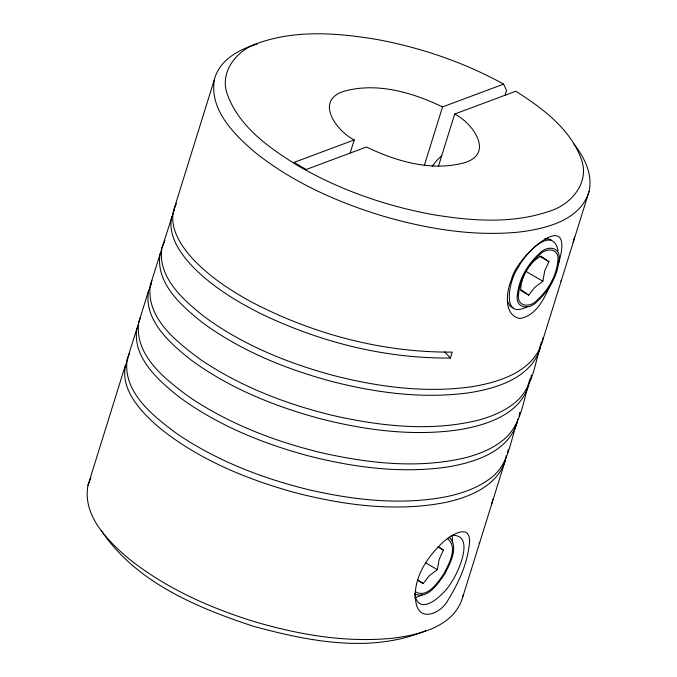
<?xml version="1.0" encoding="UTF-8"?>
<svg xmlns="http://www.w3.org/2000/svg" width="677" height="677" viewBox="0 0 677 677"><rect width="100%" height="100%" fill="white"/><g stroke="black" fill="none" stroke-linecap="round" stroke-linejoin="round"><path stroke-width="1.02" d="M452.659 542.717L452.143 536.15M417.802 580.401L423.21 583.557L429.108 575.915L437.35 569.645L439.221 559.185L443.435 550.105L438.231 546.601M542.869 281.226L544.731 270.775L548.954 261.686L540.898 256.058C528.999 262.786 521.307 275.937 520.672 289.519L528.729 295.147L534.618 287.497L542.869 281.226L525.733 271.232M127.826 359.013C115.843 386.152 140.85 411.971 159.941 428.194C199.351 459.895 247.122 479.46 295.527 492.763C343.933 505.16 395.131 512.074 444.696 502.605C470.227 497.375 501.522 484.36 506.337 455.477M138.472 323.581L127.132 359.631C122.579 392.753 153.907 416.651 177.509 434.126C217.427 461.13 263.125 478.647 309.778 489.962C354.401 500.117 401.224 505.448 446.541 496.681C462.154 493.305 477.759 488.024 490.546 478.174C508.596 465.251 510.179 441.209 517.245 422.084L517.761 419.198M136.889 328.32C132.235 357.761 158.41 380.423 179.083 396.925C217.165 425.004 261.703 443.147 307.121 455.536C352.497 467.248 400.132 473.748 446.837 467.079C474.357 462.636 508.486 451.974 517.245 422.084M151.496 283.655L148.483 291.093L138.734 322.396C134.181 355.527 165.501 379.416 189.103 396.891C229.021 423.895 274.718 441.412 321.38 452.727C368.88 463.415 419.19 469.169 467.045 457.33C481.592 453.302 496.063 447.218 507.065 436.589C521.857 421.331 523.913 398.491 529.871 379.086M148.483 291.093C143.837 320.534 170.003 343.197 190.686 359.699C228.758 387.777 273.305 405.912 318.715 418.301C364.099 430.022 411.726 436.521 458.439 429.853C485.959 425.401 520.08 414.739 528.847 384.849M161.668 249.111L150.328 285.169C145.775 318.292 177.103 342.181 200.697 359.665C240.623 386.669 286.312 404.186 332.974 415.492C380.474 426.188 430.784 431.943 478.639 420.095C493.186 416.067 507.665 409.991 518.667 399.354C533.451 384.096 535.507 361.264 541.465 341.86M160.077 253.858C155.431 283.299 181.605 305.962 202.279 322.464C240.36 350.542 284.899 368.686 330.317 381.075C375.693 392.787 423.32 399.286 470.033 392.618C497.553 388.166 531.673 377.512 540.441 347.623M174.217 210.09L161.921 247.934C157.276 277.375 183.45 300.038 204.124 316.54C242.205 344.618 286.743 362.762 332.162 375.151C377.538 386.863 425.164 393.362 471.877 386.694C499.398 382.243 533.518 371.588 542.285 341.699L589.032 191.608C593.06 174.319 584.251 157.216 573.918 143.913M171.679 216.632C167.617 236.078 180.581 253.909 193.241 267.237C212.46 286.667 236.019 301.18 260.29 313.417C319.282 341.953 384.688 358.658 450.408 358.023L452.253 352.108C382.691 352.641 313.349 334.243 251.819 302.162C229.004 289.68 206.832 275.023 189.602 255.297C179.354 243.119 169.876 227.244 173.524 210.708L214.474 79.234C219.56 59.804 239.218 49.319 257.116 44.073M125.287 365.555L87.968 485.392C82.416 515.781 107.601 540.703 128.715 558.652C165.89 588.33 210.073 608.022 255.297 621.909C299.962 634.967 346.988 642.964 393.565 638.115C419.842 634.73 453.776 626.496 462.526 597.766L505.651 459.311M214.474 79.234C208.922 109.615 234.107 134.545 255.221 152.494C292.396 182.164 336.579 201.856 381.803 215.751C426.468 228.801 473.494 236.806 520.071 231.949C546.347 228.564 580.282 220.33 589.032 191.608M462.526 597.766L462.983 595.083M507.496 453.395L508.182 449.553M519.09 416.16L519.775 412.318M530.692 378.925L531.369 375.083M542.285 341.699L542.971 337.857M492.839 499.338L491.46 504.881M574.536 237.026L573.157 242.569M558.483 263.708C576.559 203.1 516.458 256.228 511.575 279.169C506.489 291.11 502.918 314.771 519.767 318.545C538.291 315.516 545.848 294.385 553.016 279.381M350.195 152.892L354.24 139.902C336.977 131.456 314.179 100.991 343.552 91.403C376.725 81.925 412.395 92.436 442.53 106.932L503.62 84.117L506.54 90.498L504.974 95.525M424.335 165.357L442.53 106.932M438.366 166.491L454.699 114.041L515.798 91.226C542.15 108.041 569.907 128.342 581.145 158.765C590.386 182.257 570.965 205.131 548.988 211.342C511.448 224.214 470.608 220.871 432.129 214.482C385.551 205.859 340.125 190.017 299.022 166.356C270.462 148.83 239.87 127.809 227.633 95.152C218.392 71.652 237.813 48.786 259.79 42.575C297.33 29.703 338.17 33.038 376.649 39.427C420.925 47.627 464.151 62.335 503.62 84.117M87.968 485.392L90.921 477.827M173.524 210.708L176.536 203.269M161.921 247.934L164.934 240.504M150.328 285.169L151.91 280.422M138.734 322.396L140.317 317.657M127.132 359.631L129.671 353.089M561.402 280.329L560.844 280.997M479.697 542.641L478.969 543.072M432.205 166.33L436.741 160.491L441.531 155.778M527.628 306.495C500.083 321.33 509.426 278.154 518.396 267.381C523.304 255.906 552.432 223.308 558.127 250.812M422.109 594.914L414.773 597.969M425.494 630.778C370.844 653.66 308.771 641.288 253.663 626.36C196.948 607.667 135.882 582.288 101.516 530.785M354.24 139.902L294.046 162.395L306.216 169.495L366.426 147.011C396.544 161.464 432.163 171.95 465.294 162.48C494.616 152.934 471.945 122.503 454.699 114.041M451.127 535.456C475.855 533.248 458.473 572.082 451.754 581.687C446.439 592.502 418.936 619.523 414.662 593.873M544.748 238.973L548.514 238.896L551.628 240.157M513.166 308.052L509.527 305.513L507.369 300.791M447.269 538.443C458.481 546.855 448.885 564.093 443.85 573.791C438.104 582.245 426.815 599.162 415.187 591.512M539.933 256.422L548.954 261.686M520.613 290.408L528.729 295.147M438.027 546.948L443.435 550.105M425.63 562.799L437.35 569.645M449.063 537.081C459.387 547.05 449.934 563.856 444.544 574.282C438.29 583.312 427.517 599.949 414.756 593.831M423.21 583.557L417.565 579.749M444.671 351.812L450.408 358.023M469.618 541.482C467.942 562.181 459.175 581.949 448.352 599.475C442.064 612.71 419.427 623.525 415.89 602.293C412.369 580.866 425.029 560.294 439.534 545.637C445.601 538.68 469.728 520.698 469.618 541.482M517.346 295.096C515.045 308.915 529.879 310.015 537.14 301.46C548.869 290.839 557.526 275.962 559.058 260.061C561.351 246.25 546.517 245.15 539.256 253.697C527.535 264.318 518.878 279.195 517.346 295.096M518.574 294.072C516.407 307.07 530.37 308.111 537.199 300.063C548.243 290.061 556.392 276.064 557.831 261.094C559.997 248.095 546.026 247.054 539.197 255.102C528.162 265.096 520.012 279.102 518.574 294.072"/></g></svg>
